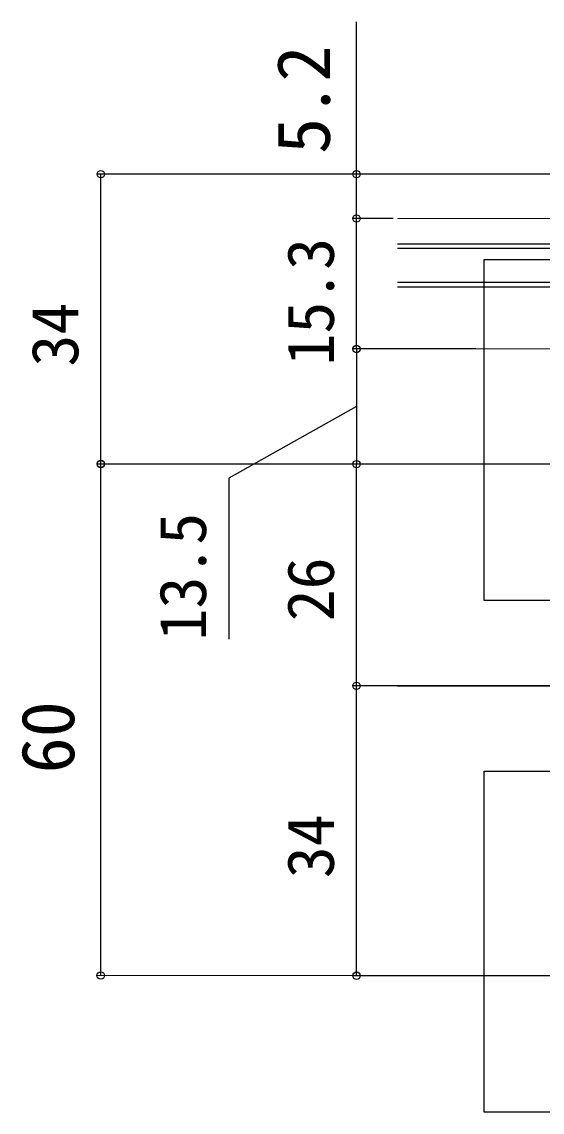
# Model space of a CAD drawing. Units: millimetres, scale not verified, with parts at other scales. Extents: x -875 to 875, y -1300 to 1294.
# Drawn here: x -295.4 to -173.3, y -111 to 144.7 of the extents above; entities that cross this region are included whole.
import ezdxf
from ezdxf.enums import TextEntityAlignment as Align

# ---------------------------------------------------------------- set-up
doc = ezdxf.new("R2010")
doc.units = ezdxf.units.MM
doc.header["$LTSCALE"] = 8
doc.layers.add('0-4_YKK_12', color=2, linetype='Continuous', lineweight=18)
for name, color, linetype in [('0-5_YKK_13', 4, 'Continuous'), ('0-7_YKK_D', 6, 'Continuous'), ('0-9_YSS_K', 3, 'Continuous')]:
    doc.layers.add(name, color=color, linetype=linetype)
doc.styles.add('ＭＳ ゴシック', font='')
doc.styles.get('ＭＳ ゴシック').set_extended_font_data('MS Gothic')

msp = doc.modelspace()

# ---------------------------------------------------------------- linework, layer by layer
at = {"layer": '0-4_YKK_12'}
for p, q in [((39.144, 108.981), (-207.242, 108.981)), ((39.144, 98.581), (-207.242, 98.581)), ((39.144, 67.981), (-207.242, 67.981)), ((39.144, 40.981), (-207.242, 40.981))]:
    msp.add_line(p, q, dxfattribs=at)
at = {"layer": '0-5_YKK_13'}
for p, q in [((-96.87, 91.581), (-207.242, 91.581)), ((-96.87, 83.581), (-207.242, 83.581))]:
    msp.add_line(p, q, dxfattribs=at)
msp.add_lwpolyline([(-207.242, 82.581), (-97.87, 82.581), (-96.87, 83.581), (-96.87, 91.581), (-97.87, 92.581), (-207.242, 92.581)], dxfattribs=at)
for points in [[(-106.87, 88.981), (-106.87, 8.981), (-186.87, 8.981), (-186.87, 88.981)], [(-106.87, -31.019), (-106.87, -111.019), (-186.87, -111.019), (-186.87, -31.019)]]:
    msp.add_lwpolyline(points, close=True, dxfattribs=at)
at = {"layer": '0-7_YKK_D'}
for p, q in [((-121.512, 108.981), (-277.87, 108.981)), ((-276.87, 40.981), (-276.87, 108.981)), ((-208.242, 108.981), (-217.87, 108.981)), ((-208.242, 98.581), (-217.87, 98.581)), ((-208.242, 98.581), (-217.87, 98.581)), ((-216.87, 67.981), (-216.87, 98.581)), ((-188.87, 67.981), (-217.87, 67.981)), ((-188.87, 67.981), (-217.87, 67.981)), ((-216.87, 67.981), (-216.87, 40.981)), ((-117.27, 40.981), (-277.87, 40.981)), ((-117.27, 40.981), (-277.866, 41.036)), ((-276.907, -78.963), (-276.866, 41.036)), ((-187.87, 40.981), (-217.87, 40.981)), ((-188.87, 40.981), (-217.87, 40.981)), ((-216.87, -11.019), (-216.87, 40.981)), ((-117.87, -11.019), (-217.87, -11.019)), ((-118.87, -11.019), (-217.87, -11.019)), ((-216.87, -79.018), (-216.87, -11.019)), ((-117.311, -79.017), (-277.907, -78.963)), ((-117.311, -79.018), (-217.87, -79.018))]:
    msp.add_line(p, q, dxfattribs=at)
for points in [[(-216.87, 98.581), (-216.87, 108.981), (-216.87, 144.72)], [(-216.87, 54.481), (-246.87, 37.688), (-246.87, -0.062)]]:
    msp.add_lwpolyline(points, dxfattribs=at)
for centre in [(-276.87, 108.981), (-216.87, 108.981), (-216.87, 98.581), (-216.87, 98.581), (-216.87, 67.981), (-216.87, 67.981), (-276.87, 40.981), (-276.866, 41.036), (-216.87, 40.981), (-216.87, 40.981), (-216.87, -11.019), (-216.87, -11.019), (-276.907, -78.963), (-216.87, -79.018)]:
    msp.add_circle(centre, 0.875, dxfattribs=at)
at = {"layer": '0-9_YSS_K'}
msp.add_line((-207.242, -11.019), (39.144, -11.019), dxfattribs=at)

# ---------------------------------------------------------------- texts
at = {"layer": '0-7_YKK_D', "style": 'ＭＳ ゴシック'}
for s, height, rotation, p in [('5.2', 12.46, 90, (-219.37, 113.725)), ('15.3', 11, 90, (-218.87, 64.105)), ('34', 11, 90, (-278.87, 63.859)), ('13.5', 11, 90, (-248.87, -0.363)), ('26', 11, 90, (-218.87, 4.115)), ('60', 12.46, 89.981, (-279.391, -31.568)), ('34', 11, 90, (-218.87, -56.14))]:
    msp.add_text(s, height=height, rotation=rotation, dxfattribs=at).set_placement(p, align=Align.BOTTOM_LEFT)

doc.saveas('drawing.dxf')
